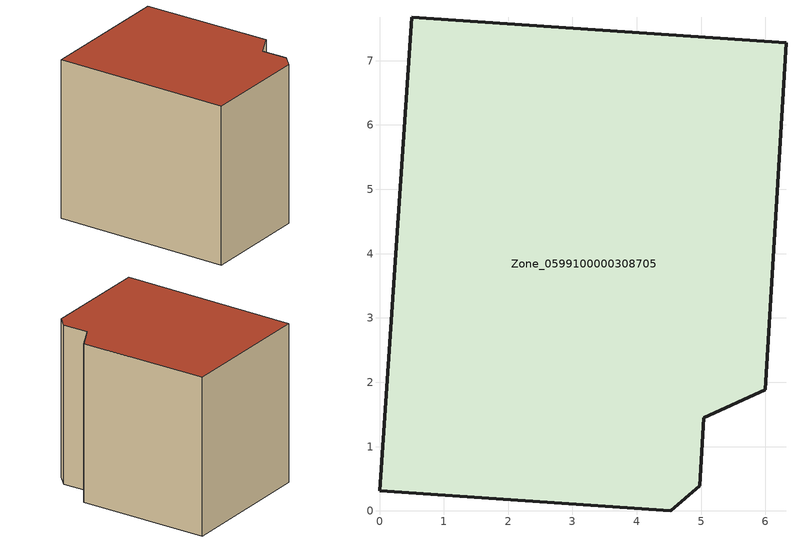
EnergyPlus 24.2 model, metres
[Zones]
Zone_0599100000308705
 floor ground (C_G): 0.5,7.68 6.32,7.28 6,1.88 5.04,1.45 4.98,0.39 4.53,0 0,0.31 z0
 wall outside (C_F): 0,0.31 4.53,0 4.98,0.39 5.04,1.45 6,1.88 6.32,7.28 0.5,7.68 0,0.31 z0:6.66
 roof outside (C_R): 6,1.88 6.32,7.28 0.5,7.68 0,0.31 4.53,0 4.98,0.39 5.04,1.45 z6.66
[BUILDING]
Pand.0599100000308705: North Axis=0; Terrain=City; Loads Convergence Tolerance Value=0.04; Temperature Convergence Tolerance Value=0.4; Solar Distribution=FullExterior; Maximum Number of Warmup Days=25; Minimum Number of Warmup Days=1
[Site:Location]
Rotterdam.The.Hague.AP_ZH_NLD Design_Conditions: Latitude=51.96; Longitude=4.45; Time Zone=1; Elevation=-4.5
[SITE:GROUNDTEMPERATURE:BUILDINGSURFACE]
18, 18, 18, 18, 18, 18, 18, 18, 18, 18, 18, 18
[MATERIAL] Thermal Absorptance=0.9; Solar Absorptance=0.7; Visible Absorptance=0.7
Name | Roughness | Thickness | Conductivity | Density | Specific Heat
G.TI.1946 | MediumSmooth | 0.15 | 1 | 540 | 1210
F.TI.1946 | Rough | 0.3 | 0.857143 | 1920 | 840
R.TI.1946 | MediumRough | 0.2 | 0.1 | 1500 | 1000
[CONSTRUCTION]
C_G: G.TI.1946
C_F: F.TI.1946
C_R: R.TI.1946
[ZONE]
Zone_0599100000308705: Type=1; Multiplier=1; Ceiling Height=Autocalculate; Volume=Autocalculate; Floor Area=autocalculate; Part of Total Floor Area=Yes
[ZONEINFILTRATION:DESIGNFLOWRATE]
Infil_Zone_0599100000308705: Zone or ZoneList or Space or SpaceList=Zone_0599100000308705; Schedule=AlwaysOn; Design Flow Rate Calculation Method=Flow/Area; Flow Rate per Floor Area=0.003; Constant Term Coefficient=1; Temperature Term Coefficient=0; Velocity Term Coefficient=0; Velocity Squared Term Coefficient=0
[HVACTEMPLATE:ZONE:IDEALLOADSAIRSYSTEM]
Zone_0599100000308705: Maximum Heating Supply Air Temperature=50; Minimum Cooling Supply Air Temperature=13; Maximum Heating Supply Air Humidity Ratio=0.0156; Minimum Cooling Supply Air Humidity Ratio=0.0077; Heating Limit=NoLimit; Cooling Limit=NoLimit; Dehumidification Control Type=ConstantSensibleHeatRatio; Cooling Sensible Heat Ratio=0.7; Dehumidification Setpoint=60; Humidification Control Type=None; Humidification Setpoint=30; Outdoor Air Method=None; Outdoor Air Flow Rate per Person=0.00944; Outdoor Air Flow Rate per Zone Floor Area=0; Outdoor Air Flow Rate per Zone=0; Demand Controlled Ventilation Type=None; Outdoor Air Economizer Type=NoEconomizer; Heat Recovery Type=None; Sensible Heat Recovery Effectiveness=0.7; Latent Heat Recovery Effectiveness=0.65
[ZONECONTROL:THERMOSTAT]
ThermostatControl_Zone_0599100000308705: Zone or ZoneList=Zone_0599100000308705; Control Type Schedule=DualSetpointControlType; Control 1=Thermostat_Zone_0599100000308705; Temperature Difference Between Cutout And Setpoint=0
[THERMOSTATSETPOINT:DUALSETPOINT]
Thermostat_Zone_0599100000308705: Heating Setpoint Temperature Schedule=HeatingSetpoint_Zone_0599100000308705; Cooling Setpoint Temperature Schedule=CoolingSetpoint_Zone_0599100000308705
[SCHEDULE:COMPACT]
HeatingSetpoint_Zone_0599100000308705: Through: 12/31, For: AllDays, Until: 24:00, 21
CoolingSetpoint_Zone_0599100000308705: Through: 12/31, For: AllDays, Until: 24:00, 24
DualSetpointControlType: Through: 12/31, For: AllDays, Until: 24:00, 4
AlwaysOn: Through: 12/31, For: AllDays, Until: 24:00, 1
